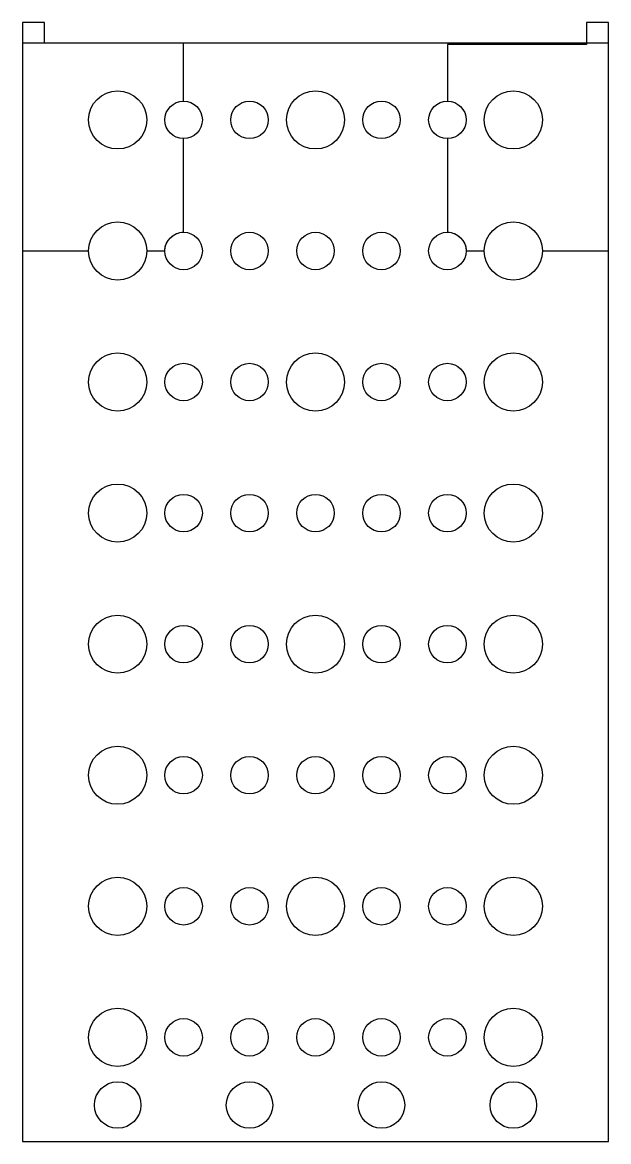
# Model space of a CAD drawing. Header units: millimetres. Extents: x -40 to 40, y -153 to 0.
import ezdxf

# ---------------------------------------------------------------- set-up
doc = ezdxf.new("R2010")
doc.units = ezdxf.units.MM
doc.layers.get('0').update_dxf_attribs({"linetype": 'CONTINUOUS'})

msp = doc.modelspace()

# ---------------------------------------------------------------- linework, layer by layer
for points in [[(-37, -2.97), (-37, -0.11), (-40, -0.11), (-40, -31.33), (-30.97, -31.33, -1), (-23.03, -31.33), (-20.56, -31.33, -0.414214), (-18, -28.77), (-18, -15.99, -1), (-18, -10.87), (-18, -2.97)], [(37, -3.11), (18, -3.11), (18, -10.87, -1), (18, -15.99), (18, -28.77, -0.414214), (20.56, -31.33), (23.03, -31.33, -1), (30.97, -31.33), (40, -31.33), (40, -0.11), (37, -0.11)]]:
    msp.add_lwpolyline(points, format="xyb", close=True)
msp.add_lwpolyline([(-40, -2.97), (-40, -152.97), (40, -152.97), (40, -2.97)], close=True)
for centre, radius in [((-27, -13.43), 3.97), ((-27, -13.43), 3.97), ((0, -13.43), 3.97), ((27, -13.43), 3.97), ((27, -13.43), 3.97), ((-18, -13.43), 2.56), ((-9, -13.43), 2.56), ((9, -13.43), 2.56), ((18, -13.43), 2.56), ((-27, -31.33), 3.97), ((27, -31.33), 3.97), ((-18, -31.33), 2.56), ((-9, -31.33), 2.56), ((0, -31.33), 2.56), ((9, -31.33), 2.56), ((18, -31.33), 2.56), ((-27, -49.23), 3.97), ((0, -49.23), 3.97), ((27, -49.23), 3.97), ((-18, -49.23), 2.56), ((-9, -49.23), 2.56), ((9, -49.23), 2.56), ((18, -49.23), 2.56), ((-27, -67.13), 3.97), ((27, -67.13), 3.97), ((-18, -67.13), 2.56), ((-9, -67.13), 2.56), ((0, -67.13), 2.56), ((9, -67.13), 2.56), ((18, -67.13), 2.56), ((-27, -85.03), 3.97), ((-18, -85.03), 2.56), ((-9, -85.03), 2.56), ((0, -85.03), 3.97), ((9, -85.03), 2.56), ((18, -85.03), 2.56), ((27, -85.03), 3.97), ((-27, -102.93), 3.97), ((27, -102.93), 3.97), ((-18, -102.93), 2.56), ((-9, -102.93), 2.56), ((0, -102.93), 2.56), ((9, -102.93), 2.56), ((18, -102.93), 2.56), ((-27, -120.83), 3.97), ((0, -120.83), 3.97), ((27, -120.83), 3.97), ((-18, -120.83), 2.56), ((-9, -120.83), 2.56), ((9, -120.83), 2.56), ((18, -120.83), 2.56), ((-27, -138.73), 3.97), ((27, -138.73), 3.97), ((-18, -138.73), 2.56), ((-9, -138.73), 2.56), ((0, -138.73), 2.56), ((9, -138.73), 2.56), ((18, -138.73), 2.56), ((-27, -147.97), 3.17), ((-9, -147.97), 3.17), ((9, -147.97), 3.17), ((27, -147.97), 3.17)]:
    msp.add_circle(centre, radius)

doc.saveas('drawing.dxf')
